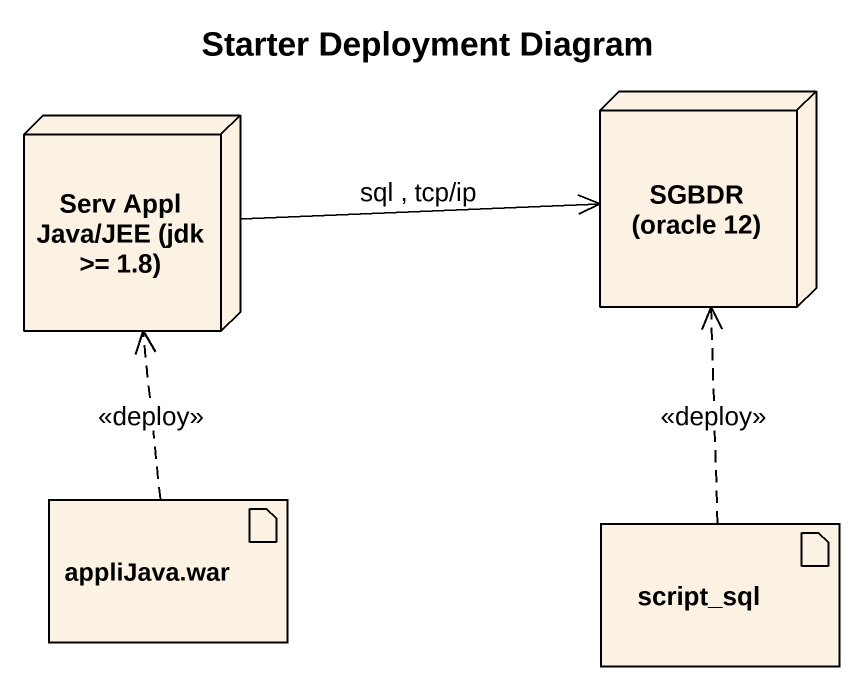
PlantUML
@startuml
title Starter Deployment Diagram
node "Serv Appl Java/JEE (jdk >= 1.8)" as Serv_Appl_Java_JEE_jdk_1_8
node "SGBDR (oracle 12)" as SGBDR_oracle_12
artifact "appliJava.war" as appliJava_war
artifact script_sql
Serv_Appl_Java_JEE_jdk_1_8 -right-> SGBDR_oracle_12 : sql , tcp/ip
appliJava_war .up.> Serv_Appl_Java_JEE_jdk_1_8 : <<deploy>>
script_sql .up.> SGBDR_oracle_12 : <<deploy>>
@enduml
